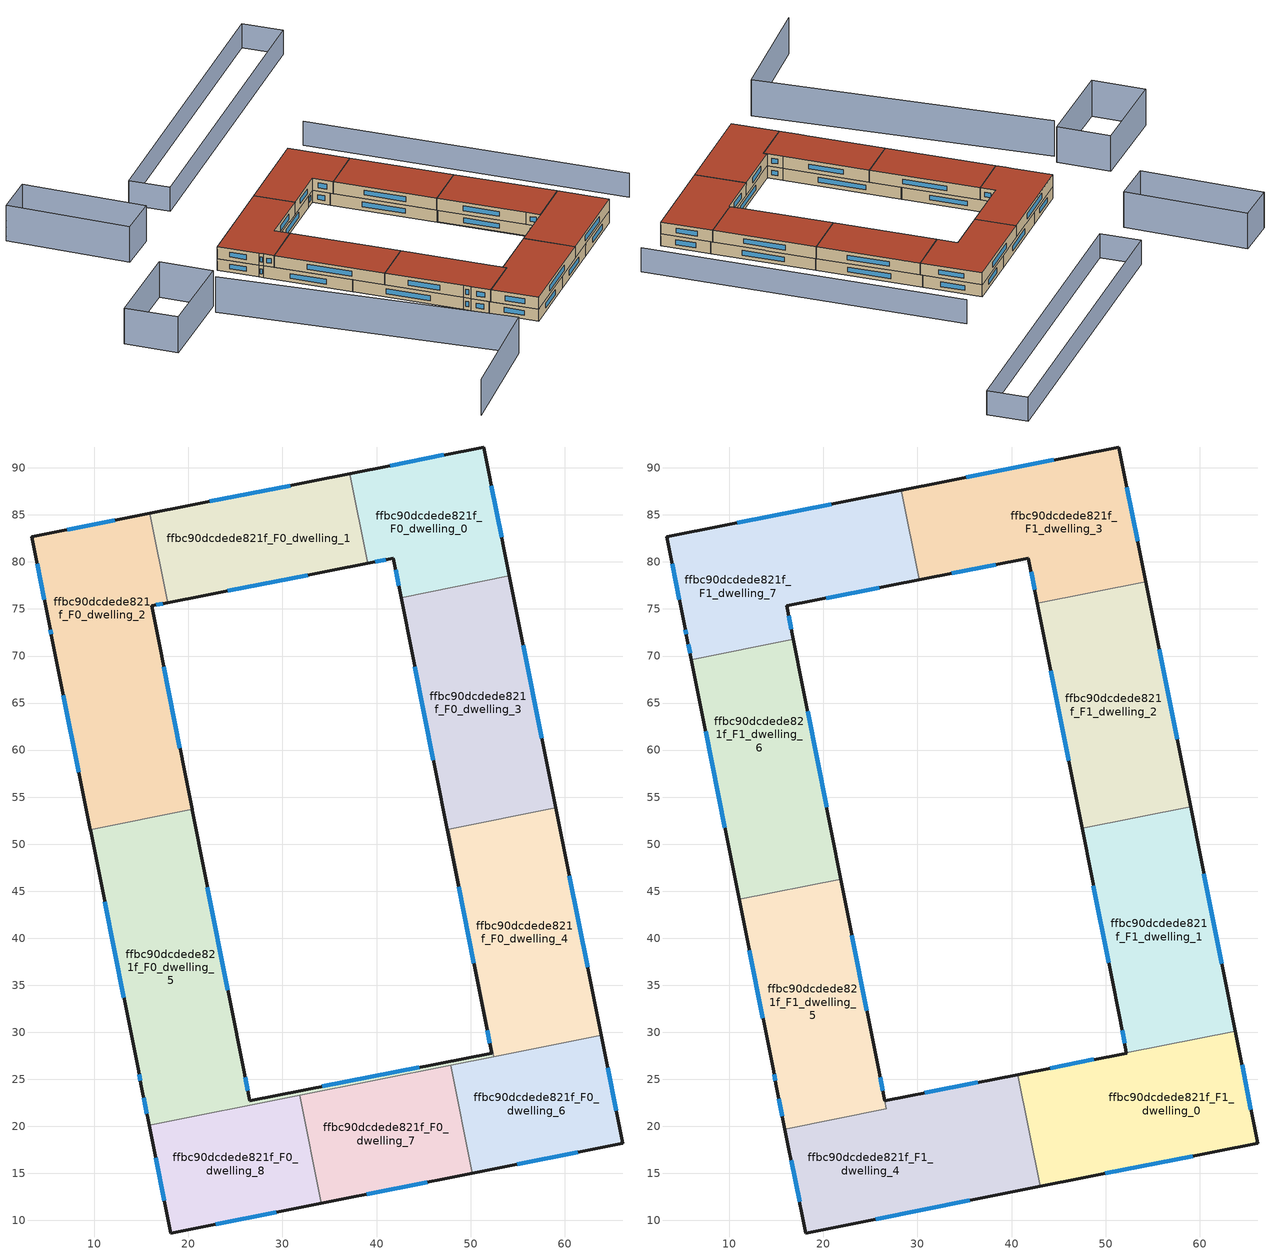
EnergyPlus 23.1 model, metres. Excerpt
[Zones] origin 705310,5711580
ffbc90dcdede821f_F0_dwelling_0
 floor ground (EU_floor_Construction): 51.39,92.22 54.13,78.51 42.62,76.22 41.79,80.41 39.07,79.87 37.17,89.39 z0
 wall outside (EU_wall_Construction): 39.07,79.87 41.79,80.41 42.62,76.22 / 54.13,78.51 51.39,92.22 37.17,89.39 z0:3
 wall to ffbc90dcdede821f_F0_dwelling_1 (EU_wall_Construction): 37.17,89.39 39.07,79.87 z0:3
 wall to ffbc90dcdede821f_F0_dwelling_3 (EU_wall_Construction): 42.62,76.22 54.13,78.51 z0:3
 window (EU_Window_Construction): 42.04,79.15 42.37,77.47 / 39.88,80.03 40.97,80.24 / 47.13,91.37 41.43,90.24 / 53.31,82.62 52.21,88.12 z0.9:2.1
ffbc90dcdede821f_F0_dwelling_1
 floor ground (EU_floor_Construction): 37.17,89.39 39.07,79.87 17.8,75.67 15.9,85.17 z0
 wall outside (EU_wall_Construction): 17.8,75.67 39.07,79.87 / 37.17,89.39 15.9,85.17 z0:3
 wall to ffbc90dcdede821f_F0_dwelling_2 (EU_wall_Construction): 15.9,85.17 17.8,75.67 z0:3
 window (EU_Window_Construction): 24.16,76.93 32.7,78.61 / 30.81,88.13 22.27,86.43 z0.9:2.1
ffbc90dcdede821f_F0_dwelling_2
 floor ground (EU_floor_Construction): 15.9,85.17 17.8,75.67 16.09,75.33 20.38,53.69 9.57,51.54 5.49,71.95 5.26,73.15 3.35,82.67 z0
 wall outside (EU_wall_Construction): 15.9,85.17 3.35,82.67 5.26,73.15 5.49,71.95 9.57,51.54 / 20.38,53.69 16.09,75.33 17.8,75.67 z0:3
 wall to ffbc90dcdede821f_F0_dwelling_5 (EU_wall_Construction): 9.57,51.54 20.38,53.69 z0:3
 window (EU_Window_Construction): 5.33,72.79 5.42,72.31 / 3.92,79.82 4.69,76 / 12.15,84.42 7.11,83.42 / 16.6,75.43 17.29,75.57 / 19.1,60.17 17.38,68.86 / 6.72,65.84 8.35,57.65 z0.9:2.1
ffbc90dcdede821f_F0_dwelling_3
 floor ground (EU_floor_Construction): 54.13,78.51 59.05,53.85 47.52,51.56 42.62,76.22 z0
 wall outside (EU_wall_Construction): 59.05,53.85 54.13,78.51 / 42.62,76.22 47.52,51.56 z0:3
 wall to ffbc90dcdede821f_F0_dwelling_4 (EU_wall_Construction): 47.66,51.58 59.05,53.85 z0:3
 wall to ffbc90dcdede821f_F0_dwelling_5 (EU_wall_Construction): 47.52,51.56 47.66,51.58 z0:3
 window (EU_Window_Construction): 57.58,61.24 55.6,71.13 / 44.08,68.84 46.05,58.94 z0.9:2.1
ffbc90dcdede821f_F0_dwelling_4
 floor ground (EU_floor_Construction): 59.05,53.85 63.87,29.69 52.47,27.42 47.66,51.58 z0
 wall outside (EU_wall_Construction): 63.87,29.69 59.05,53.85 z0:3
 wall to ffbc90dcdede821f_F0_dwelling_5 (EU_wall_Construction): 47.66,51.58 52.47,27.42 z0:3
 wall to ffbc90dcdede821f_F0_dwelling_6 (EU_wall_Construction): 52.47,27.42 63.87,29.69 z0:3
 window (EU_Window_Construction): 62.43,36.92 60.49,46.62 z0.9:2.1
ffbc90dcdede821f_F0_dwelling_5
 floor ground (EU_floor_Construction): 47.66,51.58 52.47,27.42 15.82,20.12 14.98,24.29 14.65,26.11 9.59,51.44 9.57,51.54 20.38,53.69 20.4,53.59 25.81,26.3 26.53,22.73 52.22,27.8 51.55,31.27 47.52,51.56 z0
 wall outside (EU_wall_Construction): 9.57,51.54 9.59,51.44 14.65,26.11 14.98,24.29 15.82,20.12 / 52.22,27.8 26.53,22.73 25.81,26.3 20.4,53.59 20.38,53.69 / 52.22,27.8 51.55,31.27 47.52,51.56 z0:3
 wall to ffbc90dcdede821f_F0_dwelling_8 (EU_wall_Construction): 15.82,20.12 31.86,23.31 z0:3
 wall to ffbc90dcdede821f_F0_dwelling_7 (EU_wall_Construction): 31.86,23.31 47.87,26.5 z0:3
 wall to ffbc90dcdede821f_F0_dwelling_6 (EU_wall_Construction): 47.87,26.5 52.47,27.42 z0:3
 window (EU_Window_Construction): 24.19,34.47 22.02,45.42 / 26.31,23.8 26.03,25.23 / 44.53,26.28 34.22,24.24 / 52.02,28.84 51.75,30.23 / 50.34,37.34 48.72,45.48 / 15.23,23.04 15.57,21.37 / 14.75,25.56 14.88,24.83 / 11.11,43.86 13.14,33.69 z0.9:2.1
ffbc90dcdede821f_F0_dwelling_6
 floor ground (EU_floor_Construction): 63.87,29.69 66.16,18.22 50.16,15.03 47.87,26.5 z0
 wall outside (EU_wall_Construction): 50.16,15.03 66.16,18.22 63.87,29.69 z0:3
 wall to ffbc90dcdede821f_F0_dwelling_7 (EU_wall_Construction): 47.87,26.5 50.16,15.03 z0:3
 window (EU_Window_Construction): 65.48,21.65 64.56,26.26 / 54.95,15.99 61.37,17.26 z0.9:2.1
ffbc90dcdede821f_F0_dwelling_7
 floor ground (EU_floor_Construction): 47.87,26.5 50.16,15.03 34.14,11.85 31.86,23.31 z0
 wall outside (EU_wall_Construction): 34.14,11.85 50.16,15.03 z0:3
 wall to ffbc90dcdede821f_F0_dwelling_8 (EU_wall_Construction): 31.86,23.31 34.14,11.85 z0:3
 window (EU_Window_Construction): 38.94,12.8 45.36,14.08 z0.9:2.1
ffbc90dcdede821f_F0_dwelling_8
 floor ground (EU_floor_Construction): 31.86,23.31 34.14,11.85 18.14,8.67 15.82,20.12 z0
 wall outside (EU_wall_Construction): 15.82,20.12 18.14,8.67 34.14,11.85 z0:3
 window (EU_Window_Construction): 22.93,9.62 29.35,10.9 / 16.52,16.69 17.44,12.09 z0.9:2.1
ffbc90dcdede821f_F1_dwelling_0
 floor to ffbc90dcdede821f_F0_dwelling_6 (EU_floor_Construction): 63.87,29.69 66.16,18.22 50.16,15.03 47.87,26.5 z3
 floor to ffbc90dcdede821f_F0_dwelling_4 (EU_floor_Construction): 63.78,30.13 63.87,29.69 52.47,27.42 52.38,27.86 z3
 floor to ffbc90dcdede821f_F0_dwelling_7 (EU_floor_Construction): 47.87,26.5 50.16,15.03 43.02,13.62 40.74,25.08 z3
 floor to ffbc90dcdede821f_F0_dwelling_5 (EU_floor_Construction): 52.38,27.86 52.47,27.42 40.74,25.08 40.65,25.51 52.22,27.8 52.21,27.83 z3
 wall outside (EU_wall_Construction): 43.02,13.62 66.16,18.22 63.78,30.13 / 52.21,27.83 52.22,27.8 40.65,25.51 z3:6
 wall to ffbc90dcdede821f_F1_dwelling_1 (EU_wall_Construction): 63.78,30.13 52.21,27.83 z3:6
 wall to ffbc90dcdede821f_F1_dwelling_4 (EU_wall_Construction): 40.65,25.51 43.02,13.62 z3:6
 window (EU_Window_Construction): 65.45,21.78 64.5,26.57 / 49.95,14.99 59.24,16.84 / 48.76,27.11 44.12,26.2 z3.9:5.1
 roof outside (EU_roof_Construction): 66.16,18.22 63.78,30.13 52.21,27.83 52.22,27.8 40.65,25.51 43.02,13.62 z6
ffbc90dcdede821f_F1_dwelling_1
 floor to ffbc90dcdede821f_F0_dwelling_4 (EU_floor_Construction): 59.05,53.85 63.78,30.13 52.38,27.86 47.66,51.58 z3
 floor to ffbc90dcdede821f_F0_dwelling_5 (EU_floor_Construction): 47.66,51.58 52.38,27.86 52.21,27.83 51.55,31.27 47.52,51.56 z3
 floor to ffbc90dcdede821f_F0_dwelling_3 (EU_floor_Construction): 59.02,53.99 59.05,53.85 47.52,51.56 47.49,51.69 z3
 wall outside (EU_wall_Construction): 63.78,30.13 59.02,53.99 / 47.49,51.69 51.55,31.27 52.21,27.83 z3:6
 wall to ffbc90dcdede821f_F1_dwelling_2 (EU_wall_Construction): 59.02,53.99 47.49,51.69 z3:6
 window (EU_Window_Construction): 62.36,37.27 60.45,46.85 / 51.75,30.24 52.01,28.86 / 48.7,45.58 50.33,37.38 z3.9:5.1
 roof outside (EU_roof_Construction): 63.78,30.13 59.02,53.99 47.49,51.69 51.55,31.27 52.21,27.83 z6
ffbc90dcdede821f_F1_dwelling_2
 floor to ffbc90dcdede821f_F0_dwelling_3 (EU_floor_Construction): 54.25,77.89 59.02,53.99 47.49,51.69 42.74,75.6 z3
 wall outside (EU_wall_Construction): 42.74,75.6 47.49,51.69 / 59.02,53.99 54.25,77.89 z3:6
 wall to ffbc90dcdede821f_F1_dwelling_3 (EU_wall_Construction): 54.25,77.89 42.74,75.6 z3:6
 window (EU_Window_Construction): 44.16,68.44 46.07,58.85 / 57.59,61.14 55.68,70.73 z3.9:5.1
 roof outside (EU_roof_Construction): 59.02,53.99 54.25,77.89 42.74,75.6 47.49,51.69 z6
ffbc90dcdede821f_F1_dwelling_3
 floor to ffbc90dcdede821f_F0_dwelling_0 (EU_floor_Construction): 51.39,92.22 54.13,78.51 42.62,76.22 41.79,80.41 39.07,79.87 37.17,89.39 z3
 floor to ffbc90dcdede821f_F0_dwelling_3 (EU_floor_Construction): 54.13,78.51 54.25,77.89 42.74,75.6 42.62,76.22 z3
 floor to ffbc90dcdede821f_F0_dwelling_1 (EU_floor_Construction): 37.17,89.39 39.07,79.87 30.17,78.11 28.28,87.62 z3
 wall outside (EU_wall_Construction): 54.25,77.89 51.39,92.22 28.28,87.62 / 30.17,78.11 41.79,80.41 42.74,75.6 z3:6
 wall to ffbc90dcdede821f_F1_dwelling_7 (EU_wall_Construction): 28.28,87.62 30.17,78.11 z3:6
 window (EU_Window_Construction): 44.47,90.84 35.2,89 / 53.39,82.18 52.25,87.93 / 42.07,78.97 42.46,77.04 / 33.65,78.8 38.31,79.72 z3.9:5.1
 roof outside (EU_roof_Construction): 54.25,77.89 51.39,92.22 28.28,87.62 30.17,78.11 41.79,80.41 42.74,75.6 z6
ffbc90dcdede821f_F1_dwelling_4
 floor to ffbc90dcdede821f_F0_dwelling_8 (EU_floor_Construction): 31.86,23.31 34.14,11.85 18.14,8.67 15.91,19.72 26.7,21.87 26.62,22.27 z3
 floor to ffbc90dcdede821f_F0_dwelling_7 (EU_floor_Construction): 40.74,25.08 43.02,13.62 34.14,11.85 31.86,23.31 z3
 floor to ffbc90dcdede821f_F0_dwelling_5 (EU_floor_Construction): 40.65,25.51 40.74,25.08 26.62,22.27 26.53,22.73 z3
 wall outside (EU_wall_Construction): 15.91,19.72 18.14,8.67 43.02,13.62 / 40.65,25.51 26.53,22.73 z3:6
 wall to ffbc90dcdede821f_F1_dwelling_5 (EU_wall_Construction): 26.53,22.73 26.7,21.87 15.91,19.72 z3:6
 window (EU_Window_Construction): 16.57,16.41 17.47,11.97 / 36.43,24.68 30.76,23.56 / 25.59,10.15 35.57,12.13 z3.9:5.1
 roof outside (EU_roof_Construction): 43.02,13.62 40.65,25.51 26.53,22.73 26.7,21.87 15.91,19.72 18.14,8.67 z6
ffbc90dcdede821f_F1_dwelling_5
 floor to ffbc90dcdede821f_F0_dwelling_5 (EU_floor_Construction): 21.85,46.3 25.81,26.3 26.62,22.27 15.82,20.12 14.98,24.29 14.65,26.11 11.05,44.15 z3
 floor to ffbc90dcdede821f_F0_dwelling_8 (EU_floor_Construction): 26.62,22.27 26.7,21.87 15.91,19.72 15.82,20.12 z3
 wall outside (EU_wall_Construction): 11.05,44.14 14.65,26.11 14.98,24.29 15.91,19.72 / 26.53,22.73 25.81,26.3 21.85,46.3 z3:6
 wall to ffbc90dcdede821f_F1_dwelling_6 (EU_wall_Construction): 21.85,46.3 11.05,44.14 z3:6
 window (EU_Window_Construction): 15.26,22.92 15.63,21.08 / 14.75,25.56 14.88,24.83 / 12.13,38.75 13.57,31.51 / 24.62,32.29 23.03,40.31 / 26.32,23.8 26.03,25.23 z3.9:5.1
 roof outside (EU_roof_Construction): 26.7,21.87 25.81,26.3 21.85,46.3 11.05,44.14 14.65,26.11 14.98,24.29 15.91,19.72 z6
ffbc90dcdede821f_F1_dwelling_6
 floor to ffbc90dcdede821f_F0_dwelling_2 (EU_floor_Construction): 16.8,71.76 20.38,53.69 9.57,51.54 5.96,69.61 z3
 floor to ffbc90dcdede821f_F0_dwelling_5 (EU_floor_Construction): 20.4,53.59 21.85,46.3 11.05,44.15 9.59,51.44 9.57,51.54 20.38,53.69 z3
 wall outside (EU_wall_Construction): 5.96,69.61 11.05,44.14 / 21.85,46.3 16.8,71.76 z3:6
 wall to ffbc90dcdede821f_F1_dwelling_7 (EU_wall_Construction): 16.8,71.76 5.96,69.61 z3:6
 window (EU_Window_Construction): 7.49,61.98 9.53,51.77 / 20.34,53.92 18.31,64.14 z3.9:5.1
 roof outside (EU_roof_Construction): 21.85,46.3 16.8,71.76 5.96,69.61 11.05,44.14 z6
ffbc90dcdede821f_F1_dwelling_7
 floor to ffbc90dcdede821f_F0_dwelling_2 (EU_floor_Construction): 15.9,85.17 17.8,75.67 16.09,75.33 16.8,71.76 5.96,69.61 5.49,71.95 5.26,73.15 3.35,82.67 z3
 floor to ffbc90dcdede821f_F0_dwelling_1 (EU_floor_Construction): 28.28,87.62 30.17,78.11 17.8,75.67 15.9,85.17 z3
 wall outside (EU_wall_Construction): 28.28,87.62 3.35,82.67 5.26,73.15 5.49,71.95 5.96,69.61 / 16.8,71.76 16.09,75.33 30.17,78.11 z3:6
 window (EU_Window_Construction): 20.82,86.14 10.81,84.15 / 20.31,76.17 25.96,77.28 / 16.59,72.83 16.3,74.27 / 5.64,71.25 5.82,70.31 / 5.33,72.79 5.42,72.31 / 3.92,79.82 4.69,76 z3.9:5.1
 roof outside (EU_roof_Construction): 30.17,78.11 28.28,87.62 3.35,82.67 5.26,73.15 5.49,71.95 5.96,69.61 16.8,71.76 16.09,75.33 z6
shading: 78.96,20.47 64.13,95.51 / 20.52,115.19 97.24,130.31 / 97.24,130.31 99.13,120.76 / 99.13,120.76 22.41,105.63 / 22.41,105.63 20.52,115.19 z0:6; -13.99,73.14 2.84,5.06 / 2.84,5.06 -26.7,-2.25 / 2.45,132.13 7.32,103.18 / 7.32,103.18 -3.1,101.42 / -3.1,101.42 -7.97,130.38 / -7.97,130.38 2.45,132.13 / -36.95,83.4 -14.1,87.58 / -14.1,87.58 -11.81,75.07 / -11.81,75.07 -34.66,70.9 / -34.66,70.9 -36.95,83.4 z0:9
[Building]
EU S2 Campaign: North Axis=0; Terrain=City; Solar Distribution=FullExterior
[Site:Location]
London: Latitude=51.5; Longitude=-0.5; Time Zone=0; Elevation=25
[SizingPeriod:WeatherFileDays]
AnnualSizingPeriod: Begin Month=1; Begin Day of Month=1; End Month=12; End Day of Month=31; Day of Week for Start Day=Monday; Use Weather File Daylight Saving Period=No; Use Weather File Rain and Snow Indicators=No
[MATERIAL]
EU_InternalMass_Material: Roughness=MediumRough; Thickness=0.1; Conductivity=1; Density=1800; Specific Heat=900; Thermal Absorptance=0.9; Solar Absorptance=0.7; Visible Absorptance=0.7
[MATERIAL:NOMASS] Roughness=MediumRough; Thermal Absorptance=0.9; Solar Absorptance=0.7; Visible Absorptance=0.7
Name | Thermal Resistance
EU_wall_NoMass | 1.04674
EU_roof_NoMass | 4.32442
EU_floor_NoMass | 2.04616
[WINDOWMATERIAL:SIMPLEGLAZINGSYSTEM]
EU_Window_SimpleGlazing: UFactor=4.25843; Solar Heat Gain Coefficient=0.85; Visible Transmittance=0.85
[CONSTRUCTION]
EU_wall_Construction: EU_wall_NoMass
EU_roof_Construction: EU_roof_NoMass
EU_floor_Construction: EU_floor_NoMass
EU_InternalMass_Construction: EU_InternalMass_Material
EU_Window_Construction: EU_Window_SimpleGlazing
[ZONE] Type=1; Multiplier=1; Ceiling Height=autocalculate; Floor Area=autocalculate; Part of Total Floor Area=Yes
Name | Volume
ffbc90dcdede821f_F0_dwelling_0 | 572.692
ffbc90dcdede821f_F1_dwelling_0 | 859
ffbc90dcdede821f_F0_dwelling_1 | 630.783
ffbc90dcdede821f_F1_dwelling_1 | 859.044
ffbc90dcdede821f_F0_dwelling_2 | 1102.11
ffbc90dcdede821f_F1_dwelling_2 | 858.995
ffbc90dcdede821f_F0_dwelling_3 | 886.113
ffbc90dcdede821f_F1_dwelling_3 | 859.02
ffbc90dcdede821f_F0_dwelling_4 | 859.106
ffbc90dcdede821f_F1_dwelling_4 | 896.25
ffbc90dcdede821f_F0_dwelling_5 | 1103.36
ffbc90dcdede821f_F1_dwelling_5 | 821.845
ffbc90dcdede821f_F0_dwelling_6 | 572.667
ffbc90dcdede821f_F1_dwelling_6 | 859.06
ffbc90dcdede821f_F0_dwelling_7 | 572.688
ffbc90dcdede821f_F1_dwelling_7 | 859.019
ffbc90dcdede821f_F0_dwelling_8 | 572.7
[INTERNALMASS] Construction=EU_InternalMass_Construction
Name | Zone or ZoneList | Surface Area
ffbc90dcdede821f_F0_dwelling_0_EU_InternalMass | ffbc90dcdede821f_F0_dwelling_0 | 190.898
ffbc90dcdede821f_F0_dwelling_1_EU_InternalMass | ffbc90dcdede821f_F0_dwelling_1 | 210.25
ffbc90dcdede821f_F0_dwelling_2_EU_InternalMass | ffbc90dcdede821f_F0_dwelling_2 | 367.387
ffbc90dcdede821f_F0_dwelling_3_EU_InternalMass | ffbc90dcdede821f_F0_dwelling_3 | 295.371
ffbc90dcdede821f_F0_dwelling_4_EU_InternalMass | ffbc90dcdede821f_F0_dwelling_4 | 286.369
ffbc90dcdede821f_F0_dwelling_5_EU_InternalMass | ffbc90dcdede821f_F0_dwelling_5 | 367.78
ffbc90dcdede821f_F0_dwelling_6_EU_InternalMass | ffbc90dcdede821f_F0_dwelling_6 | 190.889
ffbc90dcdede821f_F0_dwelling_7_EU_InternalMass | ffbc90dcdede821f_F0_dwelling_7 | 190.896
ffbc90dcdede821f_F0_dwelling_8_EU_InternalMass | ffbc90dcdede821f_F0_dwelling_8 | 190.9
ffbc90dcdede821f_F1_dwelling_0_EU_InternalMass | ffbc90dcdede821f_F1_dwelling_0 | 286.333
ffbc90dcdede821f_F1_dwelling_1_EU_InternalMass | ffbc90dcdede821f_F1_dwelling_1 | 286.348
ffbc90dcdede821f_F1_dwelling_2_EU_InternalMass | ffbc90dcdede821f_F1_dwelling_2 | 286.332
ffbc90dcdede821f_F1_dwelling_3_EU_InternalMass | ffbc90dcdede821f_F1_dwelling_3 | 286.34
ffbc90dcdede821f_F1_dwelling_4_EU_InternalMass | ffbc90dcdede821f_F1_dwelling_4 | 298.749
ffbc90dcdede821f_F1_dwelling_5_EU_InternalMass | ffbc90dcdede821f_F1_dwelling_5 | 273.947
ffbc90dcdede821f_F1_dwelling_6_EU_InternalMass | ffbc90dcdede821f_F1_dwelling_6 | 286.353
ffbc90dcdede821f_F1_dwelling_7_EU_InternalMass | ffbc90dcdede821f_F1_dwelling_7 | 286.34
[OTHEREQUIPMENT] Fuel Type=Electricity; Design Level Calculation Method=Watts/Area; Power per Zone Floor Area=1; Fraction Latent=0; Fraction Radiant=0; Fraction Lost=0; Carbon Dioxide Generation Rate=0; EndUse Subcategory=EU_Step8_InternalGains
Name | Zone or ZoneList or Space or SpaceList | Schedule
EU_Step8_InternalGain_ffbc90dcdede821f_F0_dwelling_0_f000 | ffbc90dcdede821f_F0_dwelling_0 | EU_Step8_GainSchedule_ffbc90dcdede821f_F0_dwelling_0_f000
EU_Step8_InternalGain_ffbc90dcdede821f_F0_dwelling_1_f000 | ffbc90dcdede821f_F0_dwelling_1 | EU_Step8_GainSchedule_ffbc90dcdede821f_F0_dwelling_1_f000
EU_Step8_InternalGain_ffbc90dcdede821f_F0_dwelling_2_f000 | ffbc90dcdede821f_F0_dwelling_2 | EU_Step8_GainSchedule_ffbc90dcdede821f_F0_dwelling_2_f000
EU_Step8_InternalGain_ffbc90dcdede821f_F0_dwelling_3_f000 | ffbc90dcdede821f_F0_dwelling_3 | EU_Step8_GainSchedule_ffbc90dcdede821f_F0_dwelling_3_f000
EU_Step8_InternalGain_ffbc90dcdede821f_F0_dwelling_4_f000 | ffbc90dcdede821f_F0_dwelling_4 | EU_Step8_GainSchedule_ffbc90dcdede821f_F0_dwelling_4_f000
EU_Step8_InternalGain_ffbc90dcdede821f_F0_dwelling_5_f000 | ffbc90dcdede821f_F0_dwelling_5 | EU_Step8_GainSchedule_ffbc90dcdede821f_F0_dwelling_5_f000
EU_Step8_InternalGain_ffbc90dcdede821f_F0_dwelling_6_f000 | ffbc90dcdede821f_F0_dwelling_6 | EU_Step8_GainSchedule_ffbc90dcdede821f_F0_dwelling_6_f000
EU_Step8_InternalGain_ffbc90dcdede821f_F0_dwelling_7_f000 | ffbc90dcdede821f_F0_dwelling_7 | EU_Step8_GainSchedule_ffbc90dcdede821f_F0_dwelling_7_f000
EU_Step8_InternalGain_ffbc90dcdede821f_F0_dwelling_8_f000 | ffbc90dcdede821f_F0_dwelling_8 | EU_Step8_GainSchedule_ffbc90dcdede821f_F0_dwelling_8_f000
EU_Step8_InternalGain_ffbc90dcdede821f_F1_dwelling_0_f000 | ffbc90dcdede821f_F1_dwelling_0 | EU_Step8_GainSchedule_ffbc90dcdede821f_F1_dwelling_0_f000
EU_Step8_InternalGain_ffbc90dcdede821f_F1_dwelling_1_f000 | ffbc90dcdede821f_F1_dwelling_1 | EU_Step8_GainSchedule_ffbc90dcdede821f_F1_dwelling_1_f000
EU_Step8_InternalGain_ffbc90dcdede821f_F1_dwelling_2_f000 | ffbc90dcdede821f_F1_dwelling_2 | EU_Step8_GainSchedule_ffbc90dcdede821f_F1_dwelling_2_f000
EU_Step8_InternalGain_ffbc90dcdede821f_F1_dwelling_3_f000 | ffbc90dcdede821f_F1_dwelling_3 | EU_Step8_GainSchedule_ffbc90dcdede821f_F1_dwelling_3_f000
EU_Step8_InternalGain_ffbc90dcdede821f_F1_dwelling_4_f000 | ffbc90dcdede821f_F1_dwelling_4 | EU_Step8_GainSchedule_ffbc90dcdede821f_F1_dwelling_4_f000
EU_Step8_InternalGain_ffbc90dcdede821f_F1_dwelling_5_f000 | ffbc90dcdede821f_F1_dwelling_5 | EU_Step8_GainSchedule_ffbc90dcdede821f_F1_dwelling_5_f000
EU_Step8_InternalGain_ffbc90dcdede821f_F1_dwelling_6_f000 | ffbc90dcdede821f_F1_dwelling_6 | EU_Step8_GainSchedule_ffbc90dcdede821f_F1_dwelling_6_f000
EU_Step8_InternalGain_ffbc90dcdede821f_F1_dwelling_7_f000 | ffbc90dcdede821f_F1_dwelling_7 | EU_Step8_GainSchedule_ffbc90dcdede821f_F1_dwelling_7_f000
[ZONEVENTILATION:DESIGNFLOWRATE] Schedule=EU_AlwaysOn; Design Flow Rate Calculation Method=AirChanges/Hour; Air Changes per Hour=0.488719; Ventilation Type=Natural; Fan Pressure Rise=0; Fan Total Efficiency=1; Constant Term Coefficient=1; Temperature Term Coefficient=0; Velocity Term Coefficient=0; Velocity Squared Term Coefficient=0; Minimum Indoor Temperature=-100; Maximum Indoor Temperature=100; Delta Temperature=-100; Minimum Outdoor Temperature=-100; Maximum Outdoor Temperature=100; Maximum Wind Speed=40
Name | Zone or ZoneList or Space or SpaceList
EU_ConstantAir_ffbc90dcdede821f_F0_dwelling_0 | ffbc90dcdede821f_F0_dwelling_0
EU_ConstantAir_ffbc90dcdede821f_F0_dwelling_1 | ffbc90dcdede821f_F0_dwelling_1
EU_ConstantAir_ffbc90dcdede821f_F0_dwelling_2 | ffbc90dcdede821f_F0_dwelling_2
EU_ConstantAir_ffbc90dcdede821f_F0_dwelling_3 | ffbc90dcdede821f_F0_dwelling_3
EU_ConstantAir_ffbc90dcdede821f_F0_dwelling_4 | ffbc90dcdede821f_F0_dwelling_4
EU_ConstantAir_ffbc90dcdede821f_F0_dwelling_5 | ffbc90dcdede821f_F0_dwelling_5
EU_ConstantAir_ffbc90dcdede821f_F0_dwelling_6 | ffbc90dcdede821f_F0_dwelling_6
EU_ConstantAir_ffbc90dcdede821f_F0_dwelling_7 | ffbc90dcdede821f_F0_dwelling_7
EU_ConstantAir_ffbc90dcdede821f_F0_dwelling_8 | ffbc90dcdede821f_F0_dwelling_8
EU_ConstantAir_ffbc90dcdede821f_F1_dwelling_0 | ffbc90dcdede821f_F1_dwelling_0
EU_ConstantAir_ffbc90dcdede821f_F1_dwelling_1 | ffbc90dcdede821f_F1_dwelling_1
EU_ConstantAir_ffbc90dcdede821f_F1_dwelling_2 | ffbc90dcdede821f_F1_dwelling_2
EU_ConstantAir_ffbc90dcdede821f_F1_dwelling_3 | ffbc90dcdede821f_F1_dwelling_3
EU_ConstantAir_ffbc90dcdede821f_F1_dwelling_4 | ffbc90dcdede821f_F1_dwelling_4
EU_ConstantAir_ffbc90dcdede821f_F1_dwelling_5 | ffbc90dcdede821f_F1_dwelling_5
EU_ConstantAir_ffbc90dcdede821f_F1_dwelling_6 | ffbc90dcdede821f_F1_dwelling_6
EU_ConstantAir_ffbc90dcdede821f_F1_dwelling_7 | ffbc90dcdede821f_F1_dwelling_7
[HVACTEMPLATE:THERMOSTAT] Constant Heating Setpoint=20; Constant Cooling Setpoint=50
EU_HeatOnly_ffbc90dcdede821f_F0_dwelling_0; EU_HeatOnly_ffbc90dcdede821f_F0_dwelling_1; EU_HeatOnly_ffbc90dcdede821f_F0_dwelling_2; EU_HeatOnly_ffbc90dcdede821f_F0_dwelling_3; EU_HeatOnly_ffbc90dcdede821f_F0_dwelling_4; EU_HeatOnly_ffbc90dcdede821f_F0_dwelling_5; EU_HeatOnly_ffbc90dcdede821f_F0_dwelling_6; EU_HeatOnly_ffbc90dcdede821f_F0_dwelling_7; EU_HeatOnly_ffbc90dcdede821f_F0_dwelling_8; EU_HeatOnly_ffbc90dcdede821f_F1_dwelling_0; EU_HeatOnly_ffbc90dcdede821f_F1_dwelling_1; EU_HeatOnly_ffbc90dcdede821f_F1_dwelling_2; EU_HeatOnly_ffbc90dcdede821f_F1_dwelling_3; EU_HeatOnly_ffbc90dcdede821f_F1_dwelling_4; EU_HeatOnly_ffbc90dcdede821f_F1_dwelling_5; EU_HeatOnly_ffbc90dcdede821f_F1_dwelling_6; EU_HeatOnly_ffbc90dcdede821f_F1_dwelling_7
[HVACTEMPLATE:ZONE:IDEALLOADSAIRSYSTEM] System Availability Schedule=EU_AlwaysOn; Maximum Heating Supply Air Temperature=50; Minimum Cooling Supply Air Temperature=13; Maximum Heating Supply Air Humidity Ratio=0.0156; Minimum Cooling Supply Air Humidity Ratio=0.0077; Heating Limit=NoLimit; Cooling Limit=NoLimit; Heating Availability Schedule=EU_AlwaysOn; Cooling Availability Schedule=EU_CoolingOff; Dehumidification Control Type=ConstantSensibleHeatRatio; Cooling Sensible Heat Ratio=0.7; Dehumidification Setpoint=60; Humidification Control Type=None; Humidification Setpoint=30; Outdoor Air Method=None; Outdoor Air Flow Rate per Person=0.00944; Outdoor Air Flow Rate per Zone Floor Area=0; Outdoor Air Flow Rate per Zone=0; Demand Controlled Ventilation Type=None; Outdoor Air Economizer Type=NoEconomizer; Heat Recovery Type=None; Sensible Heat Recovery Effectiveness=0.7; Latent Heat Recovery Effectiveness=0.65
Name | Template Thermostat
ffbc90dcdede821f_F0_dwelling_0 | EU_HeatOnly_ffbc90dcdede821f_F0_dwelling_0
ffbc90dcdede821f_F0_dwelling_1 | EU_HeatOnly_ffbc90dcdede821f_F0_dwelling_1
ffbc90dcdede821f_F0_dwelling_2 | EU_HeatOnly_ffbc90dcdede821f_F0_dwelling_2
ffbc90dcdede821f_F0_dwelling_3 | EU_HeatOnly_ffbc90dcdede821f_F0_dwelling_3
ffbc90dcdede821f_F0_dwelling_4 | EU_HeatOnly_ffbc90dcdede821f_F0_dwelling_4
ffbc90dcdede821f_F0_dwelling_5 | EU_HeatOnly_ffbc90dcdede821f_F0_dwelling_5
ffbc90dcdede821f_F0_dwelling_6 | EU_HeatOnly_ffbc90dcdede821f_F0_dwelling_6
ffbc90dcdede821f_F0_dwelling_7 | EU_HeatOnly_ffbc90dcdede821f_F0_dwelling_7
ffbc90dcdede821f_F0_dwelling_8 | EU_HeatOnly_ffbc90dcdede821f_F0_dwelling_8
ffbc90dcdede821f_F1_dwelling_0 | EU_HeatOnly_ffbc90dcdede821f_F1_dwelling_0
ffbc90dcdede821f_F1_dwelling_1 | EU_HeatOnly_ffbc90dcdede821f_F1_dwelling_1
ffbc90dcdede821f_F1_dwelling_2 | EU_HeatOnly_ffbc90dcdede821f_F1_dwelling_2
ffbc90dcdede821f_F1_dwelling_3 | EU_HeatOnly_ffbc90dcdede821f_F1_dwelling_3
ffbc90dcdede821f_F1_dwelling_4 | EU_HeatOnly_ffbc90dcdede821f_F1_dwelling_4
ffbc90dcdede821f_F1_dwelling_5 | EU_HeatOnly_ffbc90dcdede821f_F1_dwelling_5
ffbc90dcdede821f_F1_dwelling_6 | EU_HeatOnly_ffbc90dcdede821f_F1_dwelling_6
ffbc90dcdede821f_F1_dwelling_7 | EU_HeatOnly_ffbc90dcdede821f_F1_dwelling_7
[SIZING:ZONE] Zone Cooling Design Supply Air Temperature Input Method=SupplyAirTemperature; Zone Cooling Design Supply Air Temperature=13; Zone Heating Design Supply Air Temperature Input Method=SupplyAirTemperature; Zone Heating Design Supply Air Temperature=50; Zone Cooling Design Supply Air Humidity Ratio=0.008; Zone Heating Design Supply Air Humidity Ratio=0.008; Cooling Design Air Flow Method=DesignDay; Cooling Design Air Flow Rate=0; Cooling Minimum Air Flow per Zone Floor Area=0.000762; Cooling Minimum Air Flow=0; Cooling Minimum Air Flow Fraction=0.2; Heating Design Air Flow Method=DesignDay; Heating Design Air Flow Rate=0; Heating Maximum Air Flow per Zone Floor Area=0.002032; Heating Maximum Air Flow=0.141576; Heating Maximum Air Flow Fraction=0.3; Account for Dedicated Outdoor Air System=No; Dedicated Outdoor Air System Control Strategy=NeutralSupplyAir; Dedicated Outdoor Air Low Setpoint Temperature for Design=autosize; Dedicated Outdoor Air High Setpoint Temperature for Design=autosize; Zone Load Sizing Method=Sensible Load Only No Latent Load; Zone Latent Cooling Design Supply Air Humidity Ratio Input Method=HumidityRatioDifference; Zone Cooling Design Supply Air Humidity Ratio Difference=0.005; Zone Latent Heating Design Supply Air Humidity Ratio Input Method=HumidityRatioDifference; Zone Humidification Design Supply Air Humidity Ratio Difference=0.005
ffbc90dcdede821f_F0_dwelling_0; ffbc90dcdede821f_F0_dwelling_1; ffbc90dcdede821f_F0_dwelling_2; ffbc90dcdede821f_F0_dwelling_3; ffbc90dcdede821f_F0_dwelling_4; ffbc90dcdede821f_F0_dwelling_5; ffbc90dcdede821f_F0_dwelling_6; ffbc90dcdede821f_F0_dwelling_7; ffbc90dcdede821f_F0_dwelling_8; ffbc90dcdede821f_F1_dwelling_0; ffbc90dcdede821f_F1_dwelling_1; ffbc90dcdede821f_F1_dwelling_2; ffbc90dcdede821f_F1_dwelling_3; ffbc90dcdede821f_F1_dwelling_4; ffbc90dcdede821f_F1_dwelling_5; ffbc90dcdede821f_F1_dwelling_6; ffbc90dcdede821f_F1_dwelling_7
[SCHEDULE:CONSTANT]
Name | Hourly Value
EU_AlwaysOn | 1
EU_CoolingOff | 0
[SCHEDULE:FILE] Column Number=1; Rows to Skip at Top=0; Number of Hours of Data=8760; Column Separator=Comma; Interpolate to Timestep=No; Minutes per Item=60; Adjust Schedule for Daylight Savings=Yes
Name | File
EU_Step8_GainSchedule_ffbc90dcdede821f_F0_dwelling_0_f000 | ../../schedules/ffbc90dcdede821f/ffbc90dcdede821f_F0_dwelling_0_f000_gain.csv
EU_Step8_GainSchedule_ffbc90dcdede821f_F0_dwelling_1_f000 | ../../schedules/ffbc90dcdede821f/ffbc90dcdede821f_F0_dwelling_1_f000_gain.csv
EU_Step8_GainSchedule_ffbc90dcdede821f_F0_dwelling_2_f000 | ../../schedules/ffbc90dcdede821f/ffbc90dcdede821f_F0_dwelling_2_f000_gain.csv
EU_Step8_GainSchedule_ffbc90dcdede821f_F0_dwelling_3_f000 | ../../schedules/ffbc90dcdede821f/ffbc90dcdede821f_F0_dwelling_3_f000_gain.csv
EU_Step8_GainSchedule_ffbc90dcdede821f_F0_dwelling_4_f000 | ../../schedules/ffbc90dcdede821f/ffbc90dcdede821f_F0_dwelling_4_f000_gain.csv
EU_Step8_GainSchedule_ffbc90dcdede821f_F0_dwelling_5_f000 | ../../schedules/ffbc90dcdede821f/ffbc90dcdede821f_F0_dwelling_5_f000_gain.csv
EU_Step8_GainSchedule_ffbc90dcdede821f_F0_dwelling_6_f000 | ../../schedules/ffbc90dcdede821f/ffbc90dcdede821f_F0_dwelling_6_f000_gain.csv
EU_Step8_GainSchedule_ffbc90dcdede821f_F0_dwelling_7_f000 | ../../schedules/ffbc90dcdede821f/ffbc90dcdede821f_F0_dwelling_7_f000_gain.csv
EU_Step8_GainSchedule_ffbc90dcdede821f_F0_dwelling_8_f000 | ../../schedules/ffbc90dcdede821f/ffbc90dcdede821f_F0_dwelling_8_f000_gain.csv
EU_Step8_GainSchedule_ffbc90dcdede821f_F1_dwelling_0_f000 | ../../schedules/ffbc90dcdede821f/ffbc90dcdede821f_F1_dwelling_0_f000_gain.csv
EU_Step8_GainSchedule_ffbc90dcdede821f_F1_dwelling_1_f000 | ../../schedules/ffbc90dcdede821f/ffbc90dcdede821f_F1_dwelling_1_f000_gain.csv
EU_Step8_GainSchedule_ffbc90dcdede821f_F1_dwelling_2_f000 | ../../schedules/ffbc90dcdede821f/ffbc90dcdede821f_F1_dwelling_2_f000_gain.csv
EU_Step8_GainSchedule_ffbc90dcdede821f_F1_dwelling_3_f000 | ../../schedules/ffbc90dcdede821f/ffbc90dcdede821f_F1_dwelling_3_f000_gain.csv
EU_Step8_GainSchedule_ffbc90dcdede821f_F1_dwelling_4_f000 | ../../schedules/ffbc90dcdede821f/ffbc90dcdede821f_F1_dwelling_4_f000_gain.csv
EU_Step8_GainSchedule_ffbc90dcdede821f_F1_dwelling_5_f000 | ../../schedules/ffbc90dcdede821f/ffbc90dcdede821f_F1_dwelling_5_f000_gain.csv
EU_Step8_GainSchedule_ffbc90dcdede821f_F1_dwelling_6_f000 | ../../schedules/ffbc90dcdede821f/ffbc90dcdede821f_F1_dwelling_6_f000_gain.csv
EU_Step8_GainSchedule_ffbc90dcdede821f_F1_dwelling_7_f000 | ../../schedules/ffbc90dcdede821f/ffbc90dcdede821f_F1_dwelling_7_f000_gain.csv
